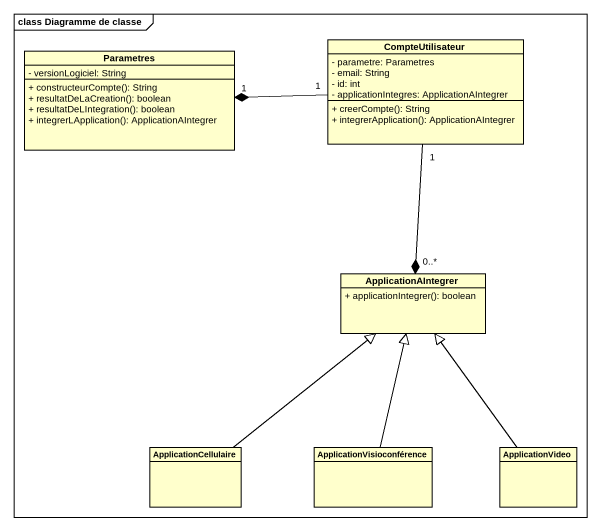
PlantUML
@startuml
mainframe class Diagramme de classe
hide circle
hide empty members
skinparam classAttributeIconSize 0
class Parametres {
  - versionLogiciel: String
  + constructeurCompte(): String
  + resultatDeLaCreation(): boolean
  + resultatDeLIntegration(): boolean
  + integrerLApplication(): ApplicationAIntegrer
}
class CompteUtilisateur {
  - parametre: Parametres
  - email: String
  - id: int
  - applicationIntegres: ApplicationAIntegrer
  + creerCompte(): String
  + integrerApplication(): ApplicationAIntegrer
}
class ApplicationAIntegrer {
  + applicationIntegrer(): boolean
}
class ApplicationCellulaire
class ApplicationVisioconférence
class ApplicationVideo
CompteUtilisateur "1" -left-* "1" Parametres
CompteUtilisateur "1" --* "0..*" ApplicationAIntegrer
ApplicationCellulaire -up-|> ApplicationAIntegrer
ApplicationVisioconférence -up-|> ApplicationAIntegrer
ApplicationVideo -up-|> ApplicationAIntegrer
@enduml
